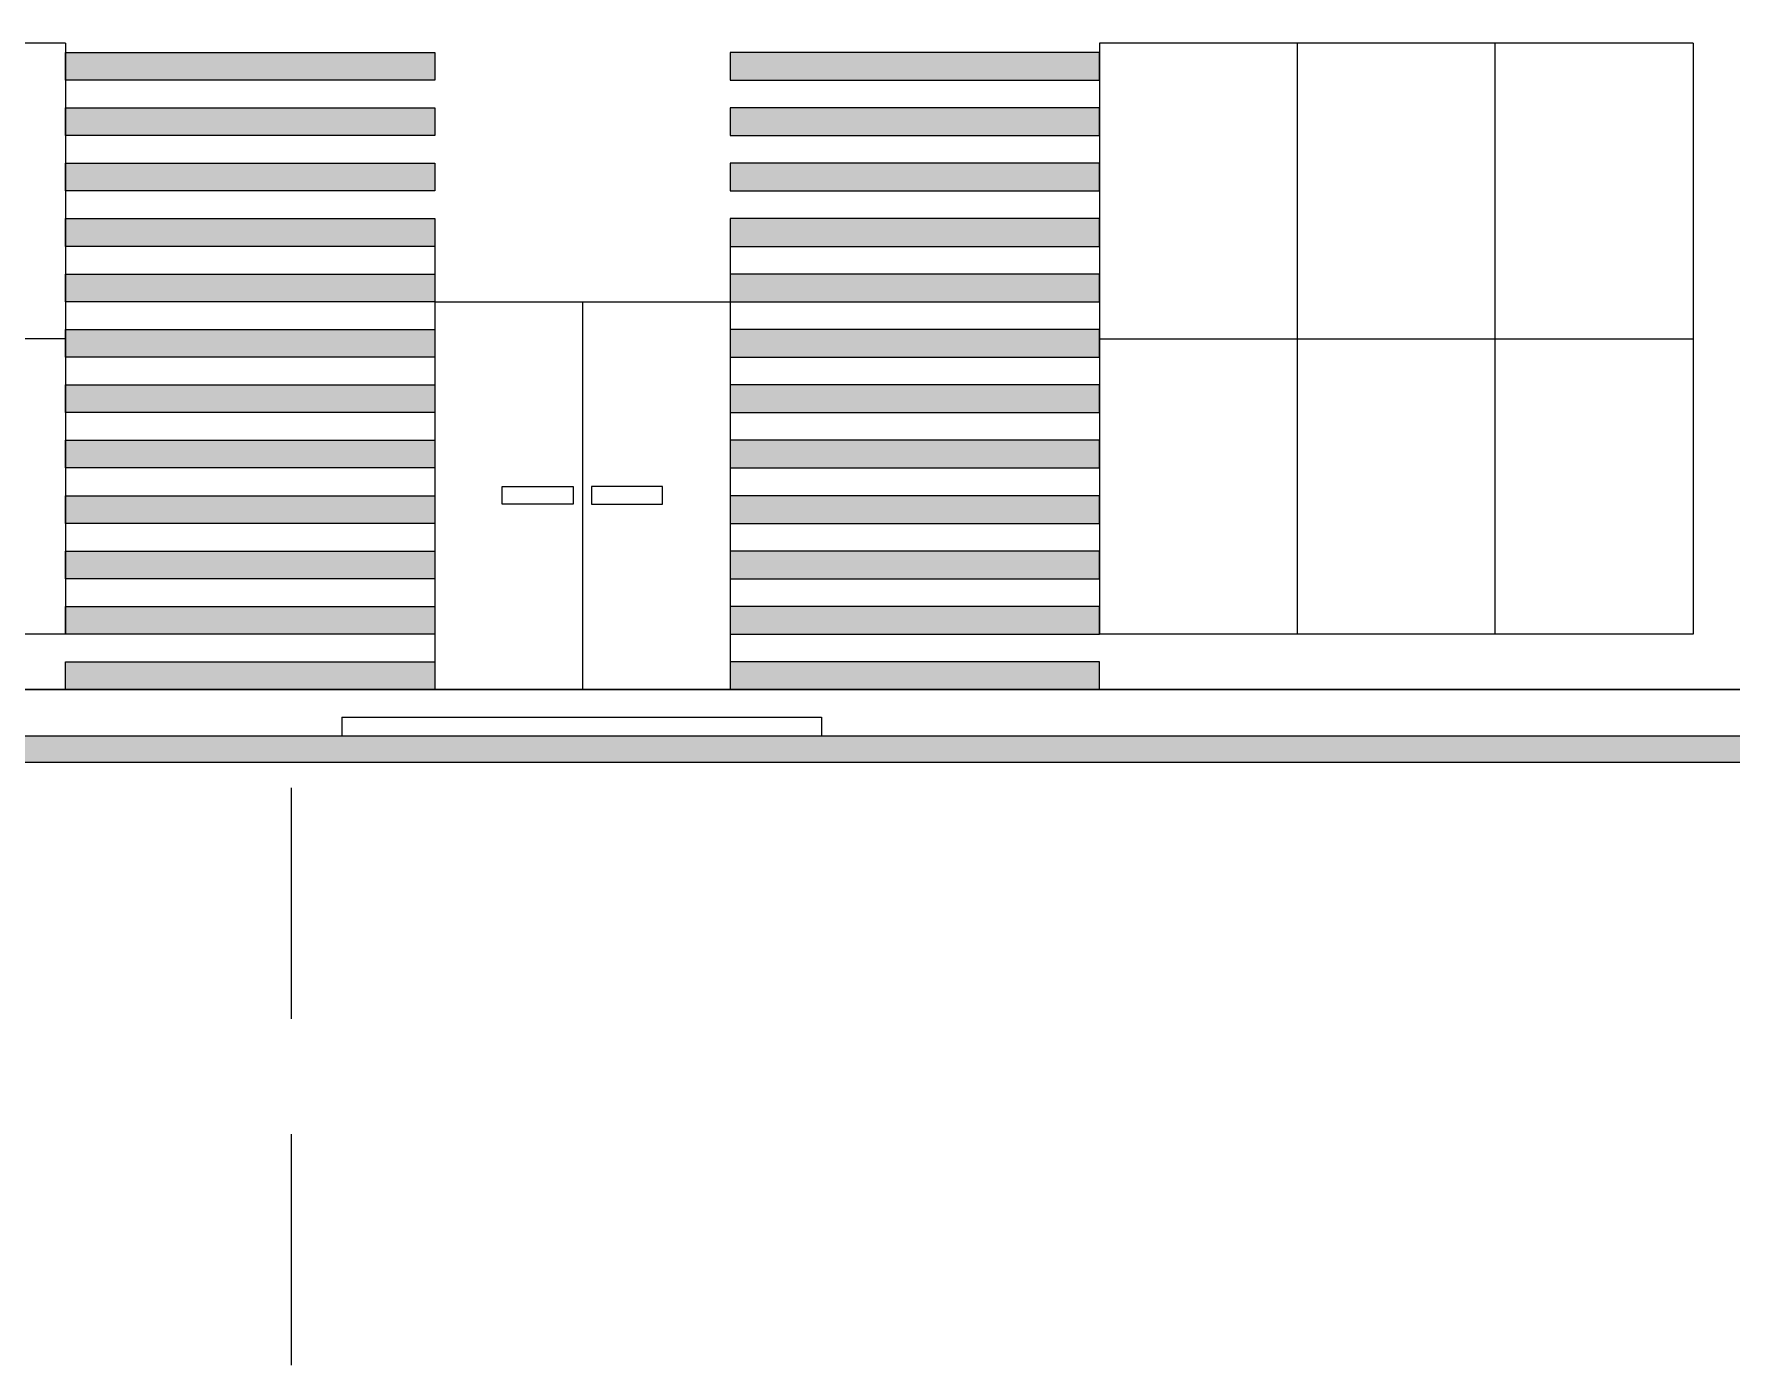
# Model space of a CAD drawing. Header units: millimetres. Extents: x 1564 to 2013, y 216 to 285.
# Drawn here: x 1597.78 to 1606.97, y 217.29 to 224.5 of the extents above; entities that cross this region are included whole.
import ezdxf

# ---------------------------------------------------------------- set-up
doc = ezdxf.new("R2010")
doc.units = ezdxf.units.MM
doc.header["$LTSCALE"] = 10
doc.linetypes.add('DASHED2', pattern=[0.375, 0.25, -0.125])
for name, color, linetype, lineweight in [('CINZA', 252, 'Continuous', 13), ('cinza 03', 252, 'Continuous', 13), ('linha estutura', 252, 'Continuous', 13), ('pn 02', 16, 'Continuous', 20), ('PN-01', 90, 'Continuous', 13), ('PN-03', 180, 'Continuous', 30)]:
    doc.layers.add(name, color=color, linetype=linetype, lineweight=lineweight)

msp = doc.modelspace()

# ---------------------------------------------------------------- hatches: boundary and pattern name
at = {"layer": 'cinza 03'}
h = msp.add_hatch(color=256, dxfattribs=at)
h.paths.add_polyline_path([(1601.5458, 225.3), (1601.5458, 225.15), (1603.5458, 225.15), (1603.5458, 225.3)])
h.paths.add_polyline_path([(1601.5458, 227.1), (1601.5458, 226.95), (1603.5458, 226.95), (1603.5458, 227.1)])
h.paths.add_polyline_path([(1601.5458, 226.8), (1601.5458, 226.65), (1603.5458, 226.65), (1603.5458, 226.8)])
h.paths.add_polyline_path([(1601.5458, 226.5), (1601.5458, 226.35), (1603.5458, 226.35), (1603.5458, 226.5)])
h.paths.add_polyline_path([(1601.5458, 226.2), (1601.5458, 226.05), (1603.5458, 226.05), (1603.5458, 226.2)])
h.paths.add_polyline_path([(1601.5458, 225.9), (1601.5458, 225.75), (1603.5458, 225.75), (1603.5458, 225.9)])
h.paths.add_polyline_path([(1601.5458, 225.6), (1601.5458, 225.45), (1603.5458, 225.45), (1603.5458, 225.6)])
h.paths.add_polyline_path([(1601.5458, 224.7), (1601.5458, 224.55), (1603.5458, 224.55), (1603.5458, 224.7)])
h.paths.add_polyline_path([(1601.5458, 224.4), (1601.5458, 224.25), (1603.5458, 224.25), (1603.5458, 224.4)])
h.paths.add_polyline_path([(1601.5458, 224.1), (1601.5458, 223.95), (1603.5458, 223.95), (1603.5458, 224.1)])
h.paths.add_polyline_path([(1601.5458, 223.8), (1601.5458, 223.65), (1603.5458, 223.65), (1603.5458, 223.8)])
h.paths.add_polyline_path([(1601.5458, 223.5), (1601.5458, 223.35), (1603.5458, 223.35), (1603.5458, 223.5)])
h.paths.add_polyline_path([(1599.9458, 224.7), (1599.9458, 224.55), (1597.9458, 224.55), (1597.9458, 224.7)])
h.paths.add_polyline_path([(1599.9458, 224.4), (1599.9458, 224.25), (1597.9458, 224.25), (1597.9458, 224.4)])
h.paths.add_polyline_path([(1599.9458, 224.1), (1599.9458, 223.95), (1597.9458, 223.95), (1597.9458, 224.1)])
h.paths.add_polyline_path([(1599.9458, 223.8), (1599.9458, 223.65), (1597.9458, 223.65), (1597.9458, 223.8)])
h.paths.add_polyline_path([(1599.9458, 223.5), (1599.9458, 223.35), (1597.9458, 223.35), (1597.9458, 223.5)])
h.paths.add_polyline_path([(1599.9458, 225.3), (1599.9458, 225.15), (1597.9458, 225.15), (1597.9458, 225.3)])
h.paths.add_polyline_path([(1599.9458, 227.1), (1599.9458, 226.95), (1597.9458, 226.95), (1597.9458, 227.1)])
h.paths.add_polyline_path([(1599.9458, 226.8), (1599.9458, 226.65), (1597.9458, 226.65), (1597.9458, 226.8)])
h.paths.add_polyline_path([(1599.9458, 226.5), (1599.9458, 226.35), (1597.9458, 226.35), (1597.9458, 226.5)])
h.paths.add_polyline_path([(1599.9458, 226.2), (1599.9458, 226.05), (1597.9458, 226.05), (1597.9458, 226.2)])
h.paths.add_polyline_path([(1599.9458, 225.9), (1599.9458, 225.75), (1597.9458, 225.75), (1597.9458, 225.9)])
h.paths.add_polyline_path([(1599.9458, 225.6), (1599.9458, 225.45), (1597.9458, 225.45), (1597.9458, 225.6)])
h.paths.add_polyline_path([(1599.9458, 230.1), (1599.9458, 229.95), (1597.9458, 229.95), (1597.9458, 230.1)])
h.paths.add_polyline_path([(1599.9458, 229.8), (1599.9458, 229.65), (1597.9458, 229.65), (1597.9458, 229.8)])
h.paths.add_polyline_path([(1599.9458, 230.4), (1599.9458, 230.25), (1597.9458, 230.25), (1597.9458, 230.4)])
h.paths.add_polyline_path([(1601.5458, 230.4), (1601.5458, 230.25), (1603.5458, 230.25), (1603.5458, 230.4)])
h.paths.add_polyline_path([(1601.5458, 230.1), (1601.5458, 229.95), (1603.5458, 229.95), (1603.5458, 230.1)])
h.paths.add_polyline_path([(1601.5458, 229.8), (1601.5458, 229.65), (1603.5458, 229.65), (1603.5458, 229.8)])
h = msp.add_hatch(color=256, dxfattribs=at)
h.paths.add_polyline_path([(1601.5458, 221.1), (1601.5458, 220.95), (1603.5458, 220.95), (1603.5458, 221.1)])
h.paths.add_polyline_path([(1601.5458, 223.2), (1601.5458, 223.05), (1603.5458, 223.05), (1603.5458, 223.2)])
h.paths.add_polyline_path([(1601.5458, 222.9), (1601.5458, 222.75), (1603.5458, 222.75), (1603.5458, 222.9)])
h.paths.add_polyline_path([(1601.5458, 222.6), (1601.5458, 222.45), (1603.5458, 222.45), (1603.5458, 222.6)])
h.paths.add_polyline_path([(1601.5458, 222.3), (1601.5458, 222.15), (1603.5458, 222.15), (1603.5458, 222.3)])
h.paths.add_polyline_path([(1601.5458, 222), (1601.5458, 221.85), (1603.5458, 221.85), (1603.5458, 222)])
h.paths.add_polyline_path([(1601.5458, 221.7), (1601.5458, 221.55), (1603.5458, 221.55), (1603.5458, 221.7)])
h.paths.add_polyline_path([(1601.5458, 221.4), (1601.5458, 221.25), (1603.5458, 221.25), (1603.5458, 221.4)])
h.paths.add_polyline_path([(1599.9458, 221.1), (1599.9458, 220.95), (1597.9458, 220.95), (1597.9458, 221.1)])
h.paths.add_polyline_path([(1599.9458, 223.2), (1599.9458, 223.05), (1597.9458, 223.05), (1597.9458, 223.2)])
h.paths.add_polyline_path([(1599.9458, 222.9), (1599.9458, 222.75), (1597.9458, 222.75), (1597.9458, 222.9)])
h.paths.add_polyline_path([(1599.9458, 222.6), (1599.9458, 222.45), (1597.9458, 222.45), (1597.9458, 222.6)])
h.paths.add_polyline_path([(1599.9458, 222.3), (1599.9458, 222.15), (1597.9458, 222.15), (1597.9458, 222.3)])
h.paths.add_polyline_path([(1599.9458, 222), (1599.9458, 221.85), (1597.9458, 221.85), (1597.9458, 222)])
h.paths.add_polyline_path([(1599.9458, 221.7), (1599.9458, 221.55), (1597.9458, 221.55), (1597.9458, 221.7)])
h.paths.add_polyline_path([(1599.9458, 221.4), (1599.9458, 221.25), (1597.9458, 221.25), (1597.9458, 221.4)])
at = {"layer": 'pn 02'}
for points in [[(1599.1708, 220.7), (1591.1708, 220.7), (1591.1708, 220.5568), (1599.1708, 220.5568)], [(1607.1708, 220.7), (1599.1708, 220.7), (1599.1708, 220.5568), (1607.1708, 220.5568)]]:
    msp.add_hatch(color=256, dxfattribs=at).paths.add_polyline_path(points)

# ---------------------------------------------------------------- linework, layer by layer
at = {"layer": 'CINZA'}
for p, q in [((1604.6174, 221.25), (1604.6174, 224.45)), ((1605.689, 221.25), (1605.689, 224.45)), ((1597.9458, 222.85), (1594.731, 222.85)), ((1603.5458, 222.85), (1606.7605, 222.85))]:
    msp.add_line(p, q, dxfattribs=at)
at = {"layer": 'cinza 03'}
for p, q in [((1599.9458, 223.45), (1599.9458, 220.95)), ((1601.5458, 223.45), (1601.5458, 220.95)), ((1599.4418, 220.8), (1599.4418, 220.7)), ((1602.0398, 220.8), (1602.0398, 220.7))]:
    msp.add_line(p, q, dxfattribs=at)
at = {"layer": 'linha estutura', "linetype": 'DASHED2', "ltscale": 0.5}
msp.add_line((1599.1708, 217.2927), (1599.1708, 220.7), dxfattribs=at)
at = {"layer": 'pn 02'}
for p, q in [((1597.9458, 224.45), (1594.731, 224.45)), ((1597.9458, 224.45), (1597.9458, 221.25)), ((1603.5458, 224.45), (1603.5458, 221.25)), ((1606.7605, 224.45), (1603.5458, 224.45)), ((1606.7605, 224.45), (1606.7605, 221.25)), ((1599.9458, 223.05), (1601.5458, 223.05)), ((1600.7458, 223.05), (1600.7458, 220.95)), ((1597.9458, 221.25), (1594.731, 221.25)), ((1606.7605, 221.25), (1603.5458, 221.25)), ((1573.9679, 220.7), (1618.3948, 220.7)), ((1573.9679, 220.5568), (1618.3948, 220.5568))]:
    msp.add_line(p, q, dxfattribs=at)
for points in [[(1600.3118, 222.05), (1600.6962, 222.05), (1600.6962, 221.954), (1600.3118, 221.954)], [(1601.1797, 222.05), (1600.7953, 222.05), (1600.7953, 221.954), (1601.1797, 221.954)]]:
    msp.add_lwpolyline(points, close=True, dxfattribs=at)
at = {"layer": 'PN-01'}
msp.add_line((1599.4418, 220.8), (1602.0398, 220.8), dxfattribs=at)
for points in [[(1599.9458, 224.4), (1599.9458, 224.25), (1597.9458, 224.25), (1597.9458, 224.4)], [(1601.5458, 224.4), (1601.5458, 224.25), (1603.5458, 224.25), (1603.5458, 224.4)], [(1599.9458, 224.1), (1599.9458, 223.95), (1597.9458, 223.95), (1597.9458, 224.1)], [(1601.5458, 224.1), (1601.5458, 223.95), (1603.5458, 223.95), (1603.5458, 224.1)], [(1599.9458, 223.8), (1599.9458, 223.65), (1597.9458, 223.65), (1597.9458, 223.8)], [(1601.5458, 223.8), (1601.5458, 223.65), (1603.5458, 223.65), (1603.5458, 223.8)], [(1599.9458, 223.5), (1599.9458, 223.35), (1597.9458, 223.35), (1597.9458, 223.5)], [(1601.5458, 223.5), (1601.5458, 223.35), (1603.5458, 223.35), (1603.5458, 223.5)], [(1599.9458, 223.2), (1599.9458, 223.05), (1597.9458, 223.05), (1597.9458, 223.2)], [(1601.5458, 223.2), (1601.5458, 223.05), (1603.5458, 223.05), (1603.5458, 223.2)], [(1599.9458, 222.9), (1599.9458, 222.75), (1597.9458, 222.75), (1597.9458, 222.9)], [(1601.5458, 222.9), (1601.5458, 222.75), (1603.5458, 222.75), (1603.5458, 222.9)], [(1599.9458, 222.6), (1599.9458, 222.45), (1597.9458, 222.45), (1597.9458, 222.6)], [(1601.5458, 222.6), (1601.5458, 222.45), (1603.5458, 222.45), (1603.5458, 222.6)], [(1599.9458, 222.3), (1599.9458, 222.15), (1597.9458, 222.15), (1597.9458, 222.3)], [(1601.5458, 222.3), (1601.5458, 222.15), (1603.5458, 222.15), (1603.5458, 222.3)], [(1599.9458, 222), (1599.9458, 221.85), (1597.9458, 221.85), (1597.9458, 222)], [(1601.5458, 222), (1601.5458, 221.85), (1603.5458, 221.85), (1603.5458, 222)], [(1599.9458, 221.7), (1599.9458, 221.55), (1597.9458, 221.55), (1597.9458, 221.7)], [(1601.5458, 221.7), (1601.5458, 221.55), (1603.5458, 221.55), (1603.5458, 221.7)], [(1599.9458, 221.4), (1599.9458, 221.25), (1597.9458, 221.25), (1597.9458, 221.4)], [(1601.5458, 221.4), (1601.5458, 221.25), (1603.5458, 221.25), (1603.5458, 221.4)], [(1599.9458, 221.1), (1599.9458, 220.95), (1597.9458, 220.95), (1597.9458, 221.1)], [(1601.5458, 221.1), (1601.5458, 220.95), (1603.5458, 220.95), (1603.5458, 221.1)]]:
    msp.add_lwpolyline(points, close=True, dxfattribs=at)
at = {"layer": 'PN-03'}
msp.add_line((1585.0333, 220.95), (1610.1708, 220.95), dxfattribs=at)

doc.saveas('drawing.dxf')
